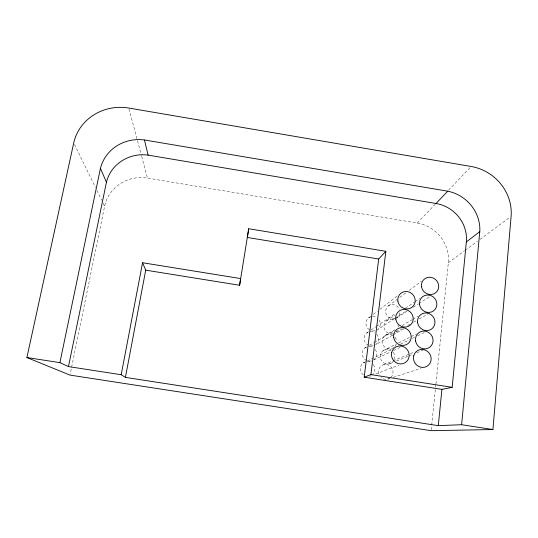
<?xml version="1.0" encoding="UTF-8"?>
<svg xmlns="http://www.w3.org/2000/svg" width="538" height="538" viewBox="0 0 538 538"><rect width="100%" height="100%" fill="white"/><g stroke="black" fill="none" stroke-linecap="round" stroke-linejoin="round"><path stroke-width="0.4" stroke-dasharray="2.69 2.02" d="M431.234 429.828L435.504 388.066M435.592 387.232L435.847 384.724M435.935 383.89L448.329 262.779A35.972 33.988 39.6 0 0 417.266 223.048L147.466 178.098A36.799 34.943 -6.7 0 0 104.607 206.249L70.155 374.28M417.266 223.048L435.215 204.191M448.537 190.203L469.963 167.695M368.698 317.857L370.682 316.344M373.325 314.326L377.286 311.3M379.929 309.283L397.764 295.658M388.342 305.92L397.078 299.404M399.768 297.4L406.486 292.383M409.176 290.379L421.274 281.347M448.329 262.779L464.523 250.802M465.202 250.304L477.354 241.32M480.051 239.329L509.748 217.372M366.855 332.793L368.221 331.872M370.958 330.029L375.746 326.801M376.432 326.337L395.578 313.425M386.587 320.729L394.926 315.167M405.343 308.22L414.368 302.201M415.06 301.737L419.922 298.489M394.428 318.684L377.602 329.606A7.371 7.095 47.7 0 0 378.826 319.485M395.127 318.227L407.051 310.493M397.239 317.581L406.984 311.294M413.245 307.252L418.12 304.111M418.813 303.661L429.949 296.478M384.825 335.658L394.885 329.767M402.068 325.557L412.128 319.666M412.848 319.249L417.871 316.304M364.999 347.857L366.445 347.01M369.35 345.322L373.702 342.793M374.428 342.37L393.285 331.401M396.244 332.054L401.994 328.785M407.75 325.517L409.909 324.293M413.5 322.249L416.378 320.614M419.25 318.98L427.878 314.071M392.505 335.221L375.793 344.623A7.411 7.149 50.9 0 0 375.477 332.881M393.231 334.818L404.125 328.684M383.043 350.715L395.699 344.367M398.678 342.874L416.54 333.91M400.487 344.199L409.418 339.834M412.39 338.375L414.623 337.279M417.596 335.826L425.033 332.181M363.123 363.049L391.133 349.465M373.708 359.902L390.561 351.919M393.446 350.568L401.113 346.923M383.782 364.683L392.222 361.173M392.989 360.85L414.462 351.913M389.525 363.836L393.399 362.256M396.506 360.991L408.147 356.25M408.92 355.934L412.801 354.347M416.681 352.767L422.888 350.238M375.753 373.93L398.9 365.147M387.75 379.122L389.324 378.611M393.271 377.34L420.864 368.436M74.466 144.406L95.421 187.399M96.894 190.412L101.669 200.217M103.141 203.236L104.607 206.249M128.986 108.851L141.447 155.556M141.662 156.356L147.466 178.098M370.917 375.793A7.505 7.243 57.8 0 1 369.579 376.277M363.406 374.993A7.505 7.243 57.8 0 1 364.999 362.034M367.084 361.63A7.505 7.243 57.8 0 1 371.22 362.706M373.379 364.663A7.505 7.243 57.8 0 1 372.128 375.047M390.292 377.891A7.512 7.216 58 0 1 381.018 377.373M378.732 373.648A7.512 7.216 58 0 1 382.666 365.067A7.512 7.216 58 0 1 391.772 367.918A7.512 7.216 58 0 1 390.823 377.441M371.428 360.985A7.458 7.196 54.3 0 1 366.203 347.124M368.94 346.459A7.458 7.196 54.3 0 1 373.063 347.528M375.208 349.471A7.458 7.196 54.3 0 1 373.971 359.767M393.89 360.5A7.465 7.169 54.9 0 1 383.998 362.968A7.465 7.169 54.9 0 1 381.193 352.841A7.465 7.169 54.9 0 1 391.079 350.386M393.238 352.329A7.465 7.169 54.9 0 1 394.199 359.875M373.264 345.82A7.411 7.149 50.9 0 1 364.112 337.575A7.411 7.149 50.9 0 1 374.885 332.484M375.087 330.789A7.371 7.095 47.7 0 1 370.884 330.54M369.586 329.915A7.371 7.095 47.7 0 1 370.548 316.882M372.605 316.499A7.371 7.095 47.7 0 1 376.687 317.561M393.796 347.481A7.418 7.122 51.9 0 1 384.266 346.613A7.418 7.122 51.9 0 1 383.493 336.983A7.418 7.122 51.9 0 1 392.827 335.342M394.973 337.272A7.418 7.122 51.9 0 1 396.513 341.274M396.19 344.091A7.418 7.122 51.9 0 1 394.818 346.526M393.022 333.654A7.377 7.068 49.1 0 1 383.89 325.463A7.377 7.068 49.1 0 1 394.556 320.426M397.972 324.912A7.377 7.068 49.1 0 1 398.248 327.037M397.347 330.386A7.377 7.068 49.1 0 1 396.055 332.027M399.909 312.887A7.337 7.021 46.4 0 1 395.41 318.557M394.751 318.752A7.337 7.021 46.4 0 1 385.954 313.647A7.337 7.021 46.4 0 1 390.366 304.891A7.337 7.021 46.4 0 1 399.452 309.417"/><path stroke-width="0.81" d="M492.916 429.546L511.1 216.377A45.77 42.327 38 0 0 471.12 166.477L128.77 108.044A47.068 43.874 -4.3 0 0 73.733 142.9L26.9 357.535L69.987 375.1L431.146 430.669L492.916 429.546L461.617 424.711L438.282 425.645L125.415 377.387L121.198 374.724L68.467 366.586L59.906 362.632L26.9 357.535M461.617 424.711L479.782 231.622C480.965 212.308 466.52 194.864 447.737 191.198L144.446 139.974C124.749 137.331 105.441 148.723 100.431 168.381L59.906 362.632M239.598 285.268L240.661 278.57L142.557 262.739L145.724 270.157L239.598 285.268L248.717 228.744L385.84 251.307L378.698 259.007L364.206 377.212L441.927 389.377L452.149 387.333L466.352 241.959A34.963 32.764 38.6 0 0 436.022 203.499L148.118 155.126C129.584 152.536 110.976 163.7 106.437 182.234L68.467 366.586M438.282 425.645L441.927 389.377M364.206 377.212L370.944 374.609L385.84 251.307M248.717 228.744L247.325 237.466L378.698 259.007M125.415 377.387L145.724 270.157M121.198 374.724L142.557 262.739M436.022 203.499L447.737 191.198M466.352 241.959L479.782 231.622M370.944 374.609L452.149 387.333M100.431 168.381L106.437 182.234M144.446 139.974L148.118 155.126M421.516 286.747A8.89 8.4 44.4 0 0 435.518 292.887A8.89 8.4 44.4 0 0 433.151 277.991A8.89 8.4 44.4 0 0 421.516 286.747M397.871 301.125A8.944 8.514 45.2 0 0 411.953 307.306A8.944 8.514 45.2 0 0 409.667 292.262A8.944 8.514 45.2 0 0 397.871 301.125M419.559 304.629A8.951 8.473 46.7 0 0 433.635 310.803A8.951 8.473 46.7 0 0 431.268 295.765A8.951 8.473 46.7 0 0 419.559 304.629M417.589 322.699A9.011 8.547 49.3 0 0 431.732 328.906A9.011 8.547 49.3 0 0 429.358 313.721A9.011 8.547 49.3 0 0 417.589 322.699M395.78 319.195A9.005 8.588 48.1 0 0 409.936 325.416A9.005 8.588 48.1 0 0 407.649 310.224A9.005 8.588 48.1 0 0 395.78 319.195M393.668 337.461A9.065 8.662 51.2 0 0 407.898 343.715A9.065 8.662 51.2 0 0 405.605 328.368A9.065 8.662 51.2 0 0 393.668 337.461M415.592 340.951A9.072 8.615 52.1 0 0 429.808 347.198A9.072 8.615 52.1 0 0 427.428 331.859A9.072 8.615 52.1 0 0 415.592 340.951M413.715 355.894A9.139 8.689 55.1 0 0 424.805 367.165A9.139 8.689 55.1 0 0 428.403 352.208A9.139 8.689 55.1 0 0 413.715 355.894M391.698 352.41A9.133 8.736 54.5 0 0 402.76 363.688A9.133 8.736 54.5 0 0 406.459 348.725A9.133 8.736 54.5 0 0 391.698 352.41"/></g></svg>
